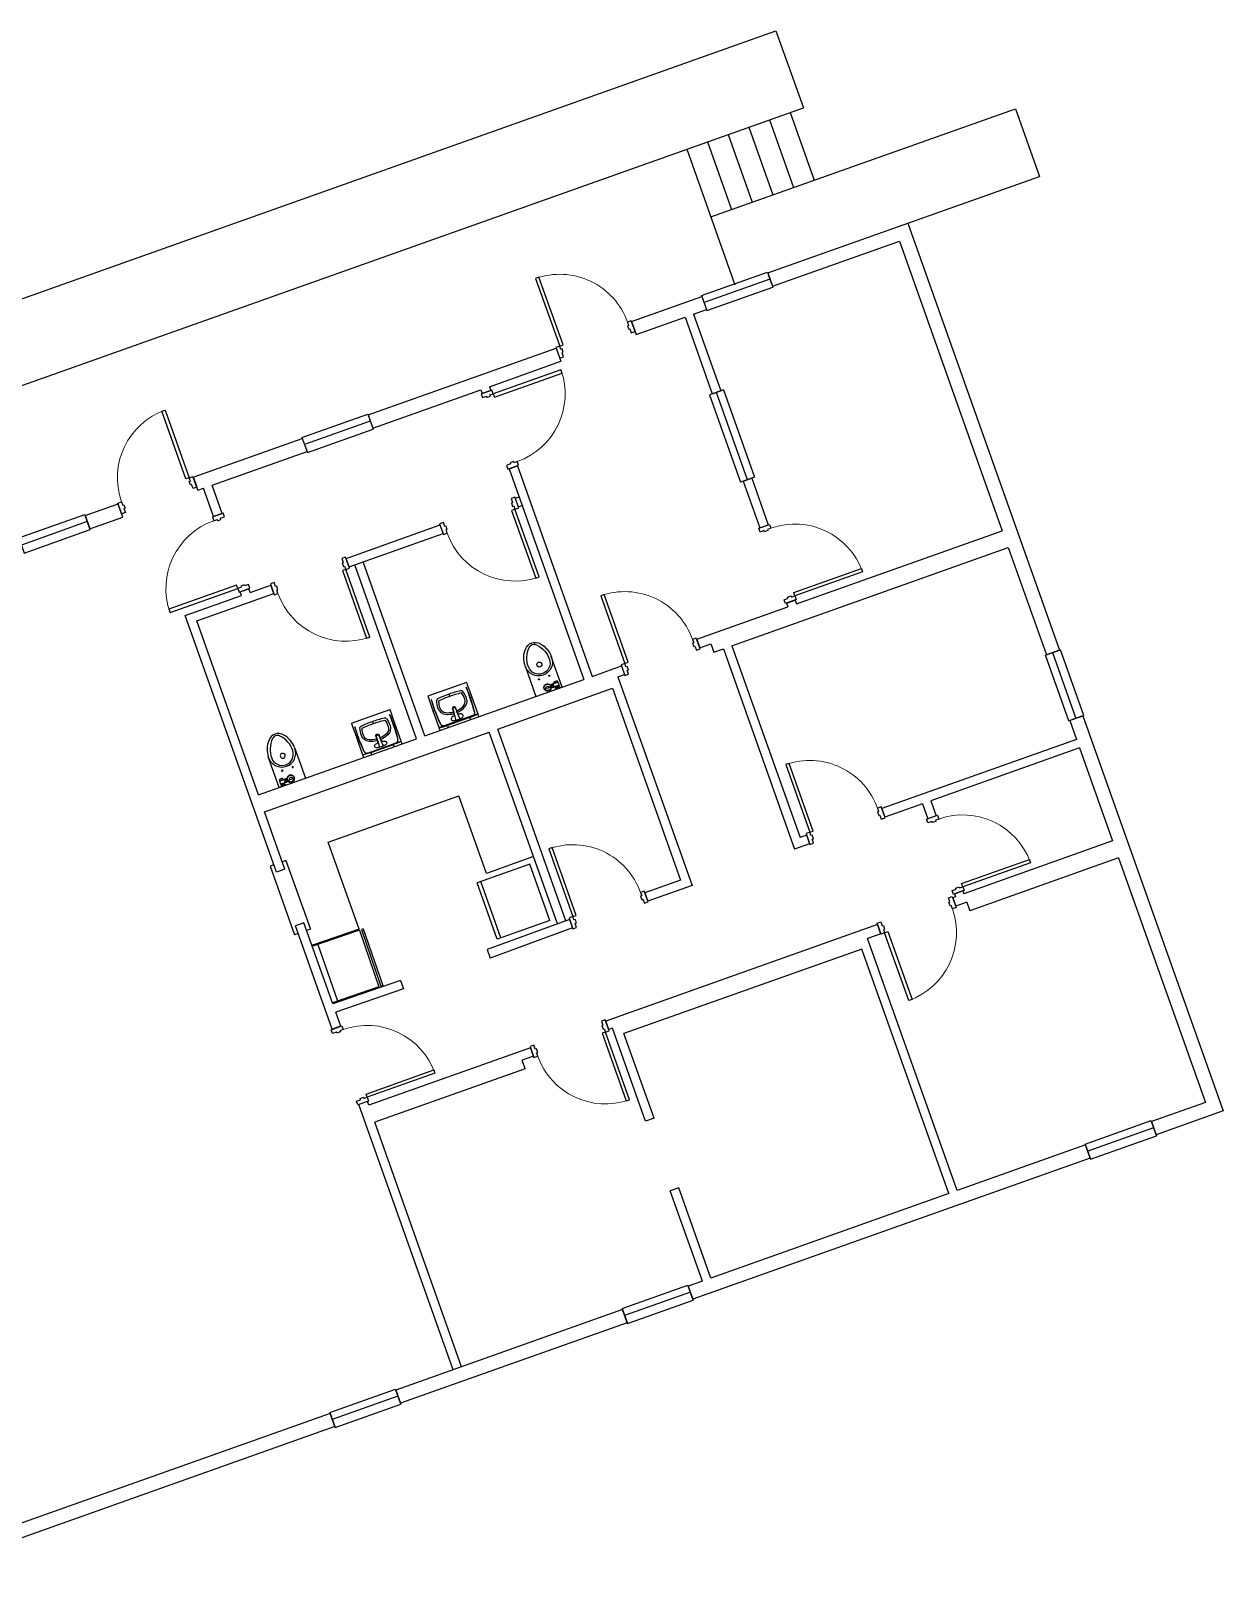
# Model space of a CAD drawing. Header units: inches. Extents: x -578 to 4567, y -980 to 6106.
# Drawn here: x 2530 to 3128, y -951 to -182 of the extents above; entities that cross this region are included whole.
import ezdxf

# ---------------------------------------------------------------- set-up
doc = ezdxf.new("R2010")
doc.units = ezdxf.units.IN
doc.header["$LTSCALE"] = 25.4
doc.header["$MEASUREMENT"] = 0
doc.layers.get('0').update_dxf_attribs({"linetype": 'CONTINUOUS', "lineweight": 20})
doc.layers.add('A-DEMO', color=1, linetype='CONTINUOUS')

# ---------------------------------------------------------------- blocks, each defined once
blk = doc.blocks.new('DOOR')
at = {"color": 0}
for p, q in [((-1.75, 0), (-1.75, 36)), ((-1.75, 36), (0, 36)), ((0, 36), (0, 0)), ((-38, -5.75), (-38, 0)), ((-38, 0), (-36, 0)), ((-36, 0), (-36, -1.75)), ((0, 0), (-1.75, 0)), ((0, -1.75), (0, 0)), ((0, 0), (2, 0)), ((2, 0), (2, -5.75)), ((-36, -5.75), (-38, -5.75)), ((-36, -1.75), (-35.375, -1.75)), ((-36, -3.625), (-36, -5.75)), ((-35.375, -3.625), (-36, -3.625)), ((-35.375, -1.75), (-35.375, -3.625)), ((-0.625, -1.75), (0, -1.75)), ((-0.625, -3.625), (-0.625, -1.75)), ((0, -3.625), (-0.625, -3.625)), ((0, -5.75), (0, -3.625)), ((2, -5.75), (0, -5.75))]:
    blk.add_line(p, q, dxfattribs=at)
at = {"color": 0, "lineweight": 15}
blk.add_arc((0, 0), 36, 90, 180, dxfattribs=at)
blk = doc.blocks.new('WINDOW')
at = {"color": 0}
for p, q in [((35, 7.5), (0, 7.5)), ((0, -0.5), (0, 7.5)), ((0, 3.25), (35, 3.25)), ((35, -0.5), (35, 7.5)), ((35, -0.5), (0, -0.5))]:
    blk.add_line(p, q, dxfattribs=at)
blk = doc.blocks.new('Water Closet_Wall Hung_PlaceHolder - Accessible-1461601-x07074afp1')
at = {"color": 0}
for p, q in [((-7, -16.32), (-7, 0)), ((1.65, -1.39), (1.87, -1.39)), ((1.87, -1.39), (1.65, -1.39)), ((1.87, -3.11), (1.65, -3.11)), ((1.65, -3.11), (1.87, -3.11)), ((1.87, -1.39), (2, -1.48)), ((2, -1.48), (1.87, -1.39)), ((2, -3.02), (1.87, -3.11)), ((1.87, -3.11), (2, -3.02)), ((2, -1.48), (2, -1.59)), ((2, -1.59), (2, -1.48)), ((2, -2.91), (2, -1.59)), ((2, -1.59), (2.59, -1.59)), ((2, -1.59), (2, -2.91)), ((2.59, -1.59), (2, -1.59)), ((2.59, -2.91), (2, -2.91)), ((2, -2.91), (2, -3.02)), ((2, -3.02), (2, -2.91)), ((2, -2.91), (2.59, -2.91)), ((2.59, -1.4), (2.62, -1.38)), ((2.62, -1.38), (2.59, -1.4)), ((2.59, -1.59), (2.59, -1.4)), ((2.59, -1.4), (2.59, -1.59)), ((2.59, -2.91), (2.59, -1.59)), ((2.59, -1.59), (2.59, -2.91)), ((2.59, -3.1), (2.59, -2.91)), ((2.59, -2.91), (2.59, -3.1)), ((2.62, -3.12), (2.59, -3.1)), ((2.59, -3.1), (2.62, -3.12)), ((2.62, -1.38), (3.13, -1.38)), ((3.13, -1.38), (2.62, -1.38)), ((3.13, -3.12), (2.62, -3.12)), ((2.62, -3.12), (3.13, -3.12)), ((3.13, -1.38), (3.15, -1.4)), ((3.15, -1.4), (3.13, -1.38)), ((3.15, -3.1), (3.13, -3.12)), ((3.13, -3.12), (3.15, -3.1)), ((3.15, -1.4), (3.15, -1.44)), ((3.15, -1.44), (3.15, -1.4)), ((3.15, -3.06), (3.15, -1.44)), ((3.15, -1.44), (3.15, -3.06)), ((3.15, -3.06), (3.15, -3.1)), ((3.15, -3.1), (3.15, -3.06)), ((3.24, -1.47), (3.69, -1.47)), ((3.69, -1.47), (3.24, -1.47)), ((3.69, -3.03), (3.24, -3.03)), ((3.24, -3.03), (3.69, -3.03)), ((6.08, -0.28), (3.42, -0.28)), ((6.08, -0.28), (3.42, -0.28)), ((3.76, -1.44), (3.82, -1.44)), ((3.82, -1.44), (3.76, -1.44)), ((3.84, -3.06), (3.76, -3.06)), ((3.76, -3.06), (3.84, -3.06)), ((5.67, -1.44), (3.83, -1.44)), ((5.67, -1.44), (3.83, -1.44)), ((5.67, -3.06), (3.83, -3.06)), ((3.83, -3.06), (5.66, -3.06)), ((3.85, -3.19), (3.92, -3.19)), ((3.92, -3.19), (3.85, -3.19)), ((3.92, -3.19), (3.9, -3.12)), ((3.9, -3.12), (3.92, -3.19)), ((3.91, -0.69), (4.03, -0.63)), ((4.03, -0.63), (3.91, -0.69)), ((3.91, -1.35), (3.91, -0.69)), ((3.91, -0.69), (3.91, -1.35)), ((5.58, -1.34), (3.91, -1.34)), ((3.91, -1.34), (5.58, -1.34)), ((5.58, -3.19), (3.92, -3.19)), ((5.58, -3.19), (3.92, -3.19)), ((4.06, -0.44), (3.96, -0.44)), ((3.96, -0.44), (4.06, -0.44)), ((4.03, -0.63), (4.06, -0.63)), ((4.06, -0.63), (4.03, -0.63)), ((5.44, -0.44), (4.06, -0.44)), ((4.06, -0.63), (4.06, -0.44)), ((4.06, -0.44), (5.44, -0.44)), ((4.06, -0.44), (4.06, -0.63)), ((5.44, -0.63), (4.06, -0.63)), ((4.06, -0.63), (5.44, -0.63)), ((5.54, -0.44), (5.44, -0.44)), ((5.44, -0.44), (5.44, -0.63)), ((5.44, -0.63), (5.44, -0.44)), ((5.44, -0.44), (5.54, -0.44)), ((5.44, -0.63), (5.47, -0.63)), ((5.47, -0.63), (5.44, -0.63)), ((5.47, -0.63), (5.58, -0.69)), ((5.58, -0.69), (5.47, -0.63)), ((5.58, -0.69), (5.58, -1.34)), ((5.58, -1.34), (5.58, -0.69)), ((5.58, -3.19), (5.65, -3.19)), ((5.65, -3.19), (5.58, -3.19)), ((7, 0), (7, -16.32))]:
    blk.add_line(p, q, dxfattribs=at)
for centre, radius, start, end in [((-2.75, -7.5), 0.28, 360, 180), ((-2.75, -7.5), 0.28, 180, 360), ((0, -2.25), 1.86, 27.53077, 332.46923), ((0, -2.25), 1.86, 27.53077, 332.46923), ((-0.59, -2.54), 1.15, 141.54985, 198.45015), ((-0.59, -2.54), 1.15, 141.54985, 198.45015), ((0, -1.95), 1.93, 209.61752, 330.38248), ((0, -1.95), 1.93, 209.61752, 330.38248), ((0, -2.31), 1.56, 17.73304, 162.26646), ((0, -2.31), 1.56, 17.73304, 162.26646), ((-0.63, -2.33), 0.281, 167.15189, 237.09795), ((-0.63, -2.33), 0.281, 167.15189, 237.09795), ((0.15, -2.51), 1.08, 158.38288, 167.15189), ((0.15, -2.51), 1.08, 158.38288, 167.15189), ((-0.67, -2.18), 0.194, 98.19725, 158.38288), ((-0.67, -2.18), 0.194, 98.19725, 158.38288), ((0, -1.36), 1.44, 237.09795, 302.90205), ((0, -1.36), 1.44, 237.09795, 302.90205), ((0, -6.86), 4.92, 81.81334, 98.19725), ((0, -6.86), 4.92, 81.81334, 98.19725), ((0.63, -2.33), 0.281, 302.90205, 12.84811), ((0.63, -2.33), 0.281, 302.90205, 12.84811), ((-0.15, -2.51), 1.08, 12.84811, 21.61712), ((-0.15, -2.51), 1.08, 12.84811, 21.61712), ((0.59, -2.54), 1.15, 341.54985, 38.44931), ((0.59, -2.54), 1.15, 341.54985, 38.44931), ((-0.01, -2.25), 1.87, 332.62315, 27.37685), ((-0.01, -2.25), 1.87, 332.62315, 27.37685), ((2.75, -7.5), 0.28, 0, 180), ((2.75, -7.5), 0.28, 180, 0), ((3.24, -1.34), 0.127, 228.74888, 269.57457), ((3.24, -1.34), 0.127, 228.74888, 269.57457), ((3.24, -3.16), 0.127, 90.42543, 131.25112), ((3.24, -3.16), 0.127, 90.42543, 131.25112), ((4.18, 0), 0.81, 179.75639, 199.72611), ((4.18, 0), 0.81, 179.75639, 199.72611), ((3.96, 0.53), 0.973, 236.32535, 269.67465), ((3.96, 0.53), 0.973, 236.32535, 269.67465), ((3.69, -1.38), 0.0928, 272.34721, 319.65279), ((3.69, -1.38), 0.0928, 272.34721, 319.65279), ((3.69, -3.12), 0.0928, 41.20555, 87.65279), ((3.69, -3.12), 0.0928, 41.20555, 87.65279), ((5.28, -3.51), 1.46, 167.21145, 182.72873), ((5.28, -3.51), 1.46, 167.21145, 182.72873), ((3.82, -1.35), 0.0924, 270, 360), ((3.82, -1.35), 0.0924, 270, 360), ((4.04, -3.57), 0.223, 182.72873, 254.9337), ((4.04, -3.57), 0.223, 182.72873, 254.9337), ((3.78, -3.17), 0.127, 24.1518, 61.8482), ((3.78, -3.17), 0.127, 24.1518, 61.8482), ((4.75, -0.93), 2.96, 254.9337, 285.10786), ((4.75, -0.93), 2.96, 254.9337, 285.10786), ((5.46, -3.57), 0.22, 285.10786, 357.17955), ((5.46, -3.57), 0.22, 285.10786, 357.17955), ((5.54, 0.53), 0.973, 270.32535, 303.67465), ((5.54, 0.53), 0.973, 270.32535, 303.67465), ((5.68, -1.34), 0.0952, 180.66691, 263.01074), ((5.68, -1.34), 0.0952, 180.66691, 263.01074), ((5.79, -3.24), 0.218, 123.00153, 166.63925), ((5.79, -3.24), 0.218, 123.00153, 166.63925), ((4.22, -3.51), 1.46, 357.17955, 12.78855), ((4.22, -3.51), 1.46, 357.17955, 12.78855), ((3.56, -2.25), 2.26, 339.09083, 21.1001), ((3.56, -2.25), 2.26, 339.09083, 21.1001), ((5.32, 0), 0.81, 340.27389, 0.24361), ((5.32, 0), 0.81, 340.27389, 0.24361), ((0, -15.87), 7.01, 90, 180), ((0, -15.28), 5.61, 0.91719, 179.08281), ((6.91, -15.39), 12.52, 179.08281, 224.91719), ((0, -15.87), 7.01, 360, 90), ((-6.91, -15.39), 12.52, 315.08281, 0.91719), ((5.63, -15.87), 12.64, 182.01473, 220), ((-5.63, -15.87), 12.64, 320, 357.98527), ((0.26, -20.38), 5.62, 220, 267.39871), ((0.09, -22.19), 2.9, 224.91719, 268.17725), ((-0.26, -20.38), 5.62, 272.60129, 320), ((-0.09, -22.19), 2.9, 271.82275, 315.08281)]:
    blk.add_arc(centre, radius, start, end, dxfattribs=at)
for major_axis in [(1.25, 0), (-1.25, 0)]:
    blk.add_ellipse((0, -14.42), major_axis=major_axis, ratio=0.986011, start_param=1.570796, end_param=4.712389, dxfattribs=at)
blk.add_open_spline([(0.84, -2.08), (0.83, -2.07), (0.8, -2.03), (0.74, -1.99), (0.7, -1.99)], degree=3, dxfattribs=at)
blk.add_open_spline([(0.84, -2.08), (0.83, -2.07), (0.8, -2.03), (0.74, -1.99), (0.7, -1.99)], degree=3, dxfattribs=at)
blk = doc.blocks.new('Lavatory - American Standard Lucerne_PlaceHolder - 0355_012 HC-V117-x07074afp1')
at = {"color": 0}
for p, q in [((-18.25, 20.5), (-18.25, 0)), ((-18.25, 20.5), (-18.12, 20.5)), ((-18.12, 20.5), (-17.8, 20.5)), ((-17.8, 20.5), (-17.59, 20.5)), ((-17.59, 20.5), (-16.08, 20.5)), ((-16.08, 20.5), (-13.4, 20.5)), ((-13.4, 20.5), (-10.32, 20.5)), ((-13.03, 19.61), (-13.03, 19.59)), ((-10.32, 20.5), (-1.49, 20.5)), ((-10.32, 20.5), (-10.32, 19.64)), ((-1.49, 20.5), (-1.3, 20.5)), ((-1.49, 20.5), (-1.49, 17.91)), ((-1.49, 17.91), (-1.49, 2.59)), ((-1.3, 20.5), (-1.29, 20.5)), ((-1.29, 20.5), (0, 20.5)), ((0, 16.2), (-1.17, 16.2)), ((-1.17, 16.2), (-1.17, 15.72)), ((-1.17, 15.72), (-1.17, 4.78)), ((-15.62, 10.25), (-14.45, 10.25)), ((-7.91, 10.96), (-5.78, 11)), ((-7.91, 9.54), (-5.78, 9.5)), ((-5.51, 11.19), (-7.79, 11.06)), ((-7.79, 9.44), (-5.51, 9.31)), ((-18.12, 0), (-18.25, 0)), ((-17.8, 0), (-18.12, 0)), ((-17.59, 0), (-17.8, 0)), ((-16.08, 0), (-17.59, 0)), ((-13.4, 0), (-16.08, 0)), ((-10.32, 0), (-13.4, 0)), ((-13.03, 0.91), (-13.03, 0.89)), ((-10.32, 0.86), (-10.32, 0)), ((-1.49, 0), (-10.32, 0)), ((-1.49, 2.59), (-1.49, 0)), ((-1.3, 0), (-1.49, 0)), ((-1.29, 0), (-1.3, 0)), ((0, 0), (-1.29, 0)), ((-1.17, 4.78), (-1.17, 4.3)), ((-1.17, 4.3), (0, 4.3))]:
    blk.add_line(p, q, dxfattribs=at)
at = {"color": 0, "flags": 128}
for points in [[(-13.4, 19.6), (-11.86, 19.64), (-10.32, 19.64)], [(-1.17, 16.2), (-1.21, 18.4), (-1.29, 20.5)], [(-10.32, 0.86), (-11.86, 0.86), (-13.4, 0.9)], [(-1.29, 0), (-1.21, 2.1), (-1.17, 4.3)]]:
    blk.add_lwpolyline(points, dxfattribs=at)
at = {"color": 0}
for centre, radius, start, end in [((-10.92, -63.69), 83.34, 90.57686, 93.55098), ((32.25, 10.67), 47.88, 173.093, 180.50764), ((-14.29, 16.31), 1, 108.41385, 173.093), ((-10.81, 5.88), 12, 89.96222, 108.41385), ((32.43, 10.67), 46.88, 173.093, 180.51847), ((-10.63, 5.88), 11, 89.96222, 108.41385), ((-10.92, -63.69), 83.34, 87.69745, 90.51242), ((-10.81, 13.37), 4.5, 24.6243, 89.96222), ((-10.63, 13.37), 3.5, 24.6243, 89.96222), ((-10.92, -63.69), 83.34, 84.56028, 87.43677), ((-2.62, 17.91), 1.14, 0, 14.91093), ((32.25, 9.83), 47.88, 179.49236, 186.907), ((32.43, 9.83), 46.88, 179.48153, 186.907), ((-8, 10.25), 0.875, 90, 270), ((-7.7, 10.25), 0.815, 96.61478, 263.38522), ((-7.56, 10.25), 0.798, 116.43057, 243.56943), ((-8, 10.25), 0.875, 69.83472, 90), ((-8, 10.25), 0.875, 270, 290.16528), ((-17.45, 10.25), 11, 4.61975, 24.6243), ((-17.45, 10.25), 11, 335.3757, 355.38025), ((-17.62, 10.25), 12, 4.45843, 24.6243), ((-17.62, 10.25), 12, 335.3757, 355.54098), ((-6.29, 39.9), 28.9, 271, 277.53982), ((-6.29, -19.4), 28.9, 82.46018, 89), ((-5.84, 16.91), 5.73, 273.30739, 282.06705), ((-5.84, 3.59), 5.73, 77.93295, 86.69261), ((-4.66, 11.43), 0.119, 277.68722, 331.36446), ((-4.66, 9.07), 0.119, 28.63554, 82.31278), ((6.94, 10.25), 11.55, 169.89853, 174.43549), ((6.94, 10.25), 11.55, 185.56451, 190.10147), ((-2.66, 11.96), 1.8, 142.32137, 169.89853), ((-2.66, 8.54), 1.8, 190.10147, 217.67863), ((-3.38, 12.51), 0.895, 37.67863, 142.32137), ((-4.09, 11.96), 1.8, 10.10147, 37.67863), ((-4.09, 8.54), 1.8, 322.32137, 349.89853), ((-2.53, 11.5), 0.25, 277.53982, 356.59962), ((-2.53, 9), 0.25, 3.40038, 82.46018), ((-13.69, 10.25), 11.55, 349.89853, 10.10147), ((-5.51, 11.67), 3.24, 356.59962, 1.21192), ((-5.51, 8.83), 3.24, 358.78835, 3.40038), ((-10.92, 84.19), 83.34, 266.44902, 269.42314), ((-14.29, 4.19), 1, 186.907, 251.58615), ((-10.81, 14.62), 12, 251.58615, 270.03778), ((-10.63, 14.62), 11, 251.58615, 270.03778), ((-10.92, 84.19), 83.34, 269.48758, 272.30255), ((-10.81, 7.13), 4.5, 270.03778, 335.3757), ((-10.63, 7.13), 3.5, 270.03778, 335.3757), ((-10.92, 84.19), 83.34, 272.56323, 275.43972), ((-3.38, 7.99), 0.895, 217.67863, 322.32137), ((-2.62, 2.59), 1.14, 345.10926, 0)]:
    blk.add_arc(centre, radius, start, end, dxfattribs=at)
for points in [[(-16.08, 19.48), (-15.64, 19.51), (-14.74, 19.56), (-13.85, 19.59), (-13.4, 19.6)], [(-10.32, 19.64), (-9.07, 19.63), (-6.6, 19.56), (-4.2, 19.38), (-3.02, 19.27)], [(-3.02, 19.27), (-2.88, 19.25), (-2.59, 19.19), (-2.19, 19.01), (-1.96, 18.84), (-1.85, 18.74)], [(-1.85, 18.74), (-1.79, 18.69), (-1.69, 18.57), (-1.58, 18.37), (-1.5, 18.14), (-1.49, 17.99), (-1.49, 17.91)], [(-13.4, 0.9), (-13.85, 0.91), (-14.74, 0.94), (-15.64, 0.99), (-16.08, 1.02)], [(-3.02, 1.23), (-4.2, 1.12), (-6.6, 0.94), (-9.07, 0.87), (-10.32, 0.86)], [(-1.85, 1.76), (-1.96, 1.66), (-2.19, 1.49), (-2.59, 1.31), (-2.88, 1.25), (-3.02, 1.23)], [(-1.49, 2.59), (-1.49, 2.51), (-1.5, 2.36), (-1.58, 2.13), (-1.69, 1.93), (-1.79, 1.81), (-1.85, 1.76)]]:
    blk.add_open_spline(points, degree=3, dxfattribs=at)

msp = doc.modelspace()

# ---------------------------------------------------------------- linework, layer by layer
at = {"layer": 'A-DEMO'}
for p, q in [((2494.945709, -326.867658), (2903.89947, -181.565142)), ((2903.89947, -181.565142), (2917.626205, -220.199023)), ((2040.825572, -531.728956), (2917.626205, -220.199023)), ((2871.256983, -274.878957), (3023.907926, -220.641612)), ((2911.030177, -222.542612), (2923.08292, -256.465044)), ((3023.907926, -220.641612), (3035.960669, -254.564044)), ((2890.299802, -229.908177), (2902.352545, -263.830609)), ((2900.664989, -226.225395), (2912.717733, -260.147826)), ((2869.569427, -237.273743), (2881.62217, -271.196174)), ((2879.934614, -233.59096), (2891.987358, -267.513392)), ((2859.204239, -240.956525), (2883.309726, -308.801389)), ((2899.799797, -302.942416), (3035.960669, -254.564044)), ((2970.000385, -277.999934), (3045.999627, -491.899712)), ((2902.143386, -309.538445), (2965.747946, -286.939551)), ((2965.747946, -286.939551), (3017.306903, -432.052176)), ((2899.799797, -302.942416), (2902.143386, -309.538445)), ((2901.808587, -308.596155), (2900.134595, -303.884706)), ((2831.483788, -327.215302), (2866.819655, -314.660361)), ((2866.819655, -314.660361), (2869.163244, -321.25639)), ((2862.567215, -323.599979), (2869.163244, -321.25639)), ((2831.483788, -327.215302), (2833.827377, -333.811331)), ((2833.827377, -333.811331), (2858.326911, -325.106571)), ((2858.326911, -325.106571), (2871.969947, -363.50488)), ((2862.567215, -323.599979), (2876.210251, -361.998287)), ((2699.56322, -374.087081), (2793.792198, -340.607239)), ((2793.792198, -340.607239), (2796.135787, -347.203267)), ((2760.328775, -359.925608), (2796.135787, -347.203267)), ((2701.906809, -380.68311), (2756.088471, -361.4322)), ((2756.088471, -361.4322), (2756.758068, -363.31678)), ((2756.758068, -363.31678), (2760.998372, -361.810187)), ((2760.328775, -359.925608), (2760.998372, -361.810187)), ((2877.623686, -361.496089), (2870.556513, -364.007077)), ((2877.623686, -361.496089), (2893.191813, -405.312564)), ((2870.556513, -364.007077), (2886.124639, -407.823552)), ((2871.969947, -363.50488), (2876.210251, -361.998287)), ((2889.658226, -406.568058), (2874.090099, -362.751583)), ((2699.56322, -374.087081), (2701.906809, -380.68311)), ((2611.930271, -405.223335), (2666.583078, -385.805026)), ((2621.341034, -409.308375), (2668.926667, -392.401055)), ((2666.583078, -385.805026), (2668.926667, -392.401055)), ((2770.150005, -401.008371), (2774.390309, -399.501778)), ((2774.390309, -399.501778), (2811.887732, -505.038233)), ((2614.27386, -411.819363), (2611.930271, -405.223335)), ((2770.150005, -401.008371), (2807.647428, -506.544825)), ((2893.191813, -405.312564), (2886.124639, -407.823552)), ((2887.538074, -407.321354), (2891.778378, -405.814761)), ((2887.538074, -407.321354), (2895.824335, -430.643026)), ((2891.778378, -405.814761), (2900.064639, -429.136433)), ((2614.27386, -411.819363), (2617.10073, -410.814968)), ((2622.122706, -424.949315), (2617.10073, -410.814968)), ((2626.36301, -423.442722), (2621.341034, -409.308375)), ((2773.287402, -415.812314), (2775.171981, -415.142718)), ((2557.74861, -424.474244), (2574.238681, -418.615272)), ((2576.58227, -425.2113), (2574.238681, -418.615272)), ((2773.287402, -415.812314), (2774.793995, -420.052618)), ((2774.793995, -420.052618), (2776.678574, -419.383022)), ((2560.092199, -431.070273), (2557.74861, -424.474244)), ((2560.092199, -431.070273), (2576.58227, -425.2113)), ((2622.122706, -424.949315), (2626.36301, -423.442722)), ((2688.481322, -445.944173), (2735.595811, -429.204251)), ((2737.102404, -433.444555), (2735.595811, -429.204251)), ((2895.824335, -430.643026), (2900.064639, -429.136433)), ((2689.987915, -450.184477), (2737.102404, -433.444555)), ((2914.126173, -468.712604), (3017.306903, -432.052176)), ((2689.987915, -450.184477), (2688.481322, -445.944173)), ((2881.803492, -489.748152), (3020.320089, -440.532784)), ((3020.320089, -440.532784), (3039.403599, -494.243301)), ((2723.783639, -536.341885), (2692.814784, -449.180081)), ((2728.023943, -534.835292), (2697.055088, -447.673488)), ((2635.514643, -462.640906), (2639.754947, -461.134313)), ((2640.424544, -463.018892), (2639.754947, -461.134313)), ((2640.424544, -463.018892), (2650.789731, -459.336109)), ((2652.296324, -463.576413), (2650.789731, -459.336109)), ((2607.915547, -474.569438), (2636.18424, -464.525485)), ((2613.662444, -477.303149), (2652.296324, -463.576413)), ((2636.18424, -464.525485), (2635.514643, -462.640906)), ((2909.216272, -468.334617), (2913.456576, -466.828024)), ((2909.216272, -468.334617), (2909.885869, -470.219196)), ((2913.456576, -466.828024), (2914.126173, -468.712604)), ((2653.615532, -603.191992), (2607.915547, -474.569438)), ((2644.631298, -564.464953), (2613.662444, -477.303149)), ((2864.184815, -486.45692), (2909.885869, -470.219196)), ((2864.184815, -486.45692), (2865.691408, -490.697224)), ((2865.691408, -490.697224), (2871.345146, -488.688433)), ((2871.345146, -488.688433), (2872.851739, -492.928737)), ((2872.851739, -492.928737), (2877.563188, -491.254745)), ((2877.563188, -491.254745), (2913.21922, -591.608606)), ((2881.803492, -489.748152), (2915.952931, -585.861709)), ((3045.999627, -491.899712), (3039.403599, -494.243301)), ((2811.887732, -505.038233), (2826.493224, -499.848857)), ((2826.493224, -499.848857), (2827.999817, -504.089161)), ((2728.023943, -534.835292), (2807.647428, -506.544825)), ((2824.701803, -505.260955), (2827.999817, -504.089161)), ((2824.701803, -505.260955), (2861.864428, -609.85512)), ((2764.488415, -531.430556), (2821.968092, -511.007852)), ((2821.968092, -511.007852), (2856.117531, -607.121409)), ((3057.717572, -524.879854), (3051.121544, -527.223443)), ((3051.121544, -527.223443), (3054.469528, -536.646341)), ((3057.717572, -524.879854), (3128.025241, -722.760706)), ((2644.631298, -564.464953), (2723.783639, -536.341885)), ((2647.644484, -572.945561), (2760.248111, -532.937149)), ((2794.397551, -629.050706), (2760.248111, -532.937149)), ((2798.637855, -627.544113), (2764.488415, -531.430556)), ((3054.469528, -536.646341), (2956.942536, -571.297978)), ((3055.976121, -540.886645), (2981.535229, -567.33572)), ((3055.976121, -540.886645), (3072.548643, -587.529989)), ((2679.571689, -588.132844), (2745.060828, -564.864354)), ((2758.893484, -603.796348), (2745.060828, -564.864354)), ((2977.294925, -568.842313), (2958.449129, -575.538282)), ((2977.294925, -568.842313), (2979.973312, -576.380631)), ((2981.535229, -567.33572), (2984.213616, -574.874039)), ((2657.855836, -601.685399), (2647.644484, -572.945561)), ((2956.942536, -571.297978), (2958.449129, -575.538282)), ((2984.213616, -574.874039), (2979.973312, -576.380631)), ((2919.250946, -584.689915), (2915.952931, -585.861709)), ((2919.250946, -584.689915), (2920.757538, -588.930219)), ((2695.049485, -631.695085), (2679.571689, -588.132844)), ((2920.757538, -588.930219), (2913.21922, -591.608606)), ((3072.548643, -587.529989), (2998.107751, -613.979064)), ((2652.276338, -599.422833), (2650.391758, -600.092429)), ((2650.391758, -600.092429), (2662.611901, -634.486006)), ((2658.401221, -597.246643), (2656.516642, -597.91624)), ((2658.401221, -597.246643), (2670.621364, -631.64022)), ((2780.575163, -599.108228), (2754.17788, -608.445518)), ((2782.390368, -595.256504), (2758.893484, -603.796348)), ((2790.593357, -627.304423), (2780.575163, -599.108228)), ((3075.561829, -596.010597), (3001.120937, -622.459672)), ((3075.561829, -596.010597), (3119.085624, -718.508267)), ((2657.855836, -601.685399), (2653.615532, -603.191992)), ((2657.855836, -601.685399), (2653.615532, -603.191992)), ((2766.088116, -635.99312), (2756.063338, -607.778392)), ((2856.117531, -607.121409), (2838.214025, -613.482579)), ((2764.209243, -636.678778), (2754.17788, -608.445518)), ((2838.214025, -613.482579), (2839.720618, -617.722883)), ((2861.864428, -609.85512), (2839.720618, -617.722883)), ((2993.867447, -615.485657), (2992.454012, -615.987855)), ((2997.605553, -612.565629), (2993.365249, -614.072222)), ((2993.365249, -614.072222), (2993.867447, -615.485657)), ((2997.605553, -612.565629), (2998.107751, -613.979064)), ((2992.454012, -615.987855), (2993.960605, -620.228159)), ((2999.614344, -618.219368), (2993.960605, -620.228159)), ((2999.614344, -618.219368), (3001.120937, -622.459672)), ((2667.397591, -628.540657), (2663.157287, -630.04725)), ((2681.5712, -681.873188), (2663.157287, -630.04725)), ((2681.793923, -669.059118), (2667.397591, -628.540657)), ((2800.522434, -626.874516), (2759.187234, -641.959005)), ((2802.029027, -631.11482), (2760.693827, -646.199309)), ((2790.593357, -627.304423), (2764.209243, -636.678778)), ((2800.522434, -626.874516), (2802.029027, -631.11482)), ((2954.762421, -629.379792), (2818.601549, -677.758164)), ((2954.762421, -629.379792), (2956.436413, -634.09124)), ((2664.49648, -633.816409), (2662.611901, -634.486006)), ((2670.621364, -631.64022), (2668.736784, -632.309816)), ((2695.049485, -631.695085), (2671.677338, -639.756351)), ((2695.212515, -632.167759), (2671.840368, -640.229025)), ((2695.212515, -632.167759), (2704.994301, -660.528237)), ((2697.104718, -631.520019), (2696.158616, -631.843889)), ((2696.158616, -631.843889), (2705.940403, -660.204366)), ((2697.104718, -631.520019), (2706.886504, -659.880496)), ((2956.436413, -634.09124), (2949.840385, -636.434829)), ((2994.703374, -762.701659), (2949.840385, -636.434829)), ((2674.414832, -639.341069), (2684.196618, -667.701546)), ((2759.187234, -641.959005), (2760.693827, -646.199309)), ((2946.939275, -641.710581), (2827.739618, -684.062582)), ((2990.46307, -764.208252), (2946.939275, -641.710581)), ((2704.994301, -660.528237), (2681.622154, -668.589502)), ((2715.841904, -657.359733), (2681.793923, -669.059118)), ((2717.348497, -661.600037), (2683.300516, -673.299422)), ((2706.886504, -659.880496), (2705.940403, -660.204366)), ((2715.841904, -657.359733), (2717.348497, -661.600037)), ((2685.811504, -680.366595), (2683.300516, -673.299422)), ((2685.811504, -680.366595), (2681.5712, -681.873188)), ((2820.108142, -681.998468), (2818.601549, -677.758164)), ((2821.992722, -681.328871), (2820.108142, -681.998468)), ((2838.565244, -727.972215), (2821.992722, -681.328871)), ((2842.805548, -726.465622), (2827.739618, -684.062582)), ((2780.909958, -691.150101), (2699.873038, -719.942765)), ((2782.416551, -695.390405), (2780.909958, -691.150101)), ((2782.416551, -695.390405), (2776.762812, -697.399195)), ((2778.269405, -701.639499), (2776.762812, -697.399195)), ((2778.269405, -701.639499), (2702.886224, -728.423373)), ((2699.203441, -718.058186), (2694.963137, -719.564779)), ((2742.169715, -852.427637), (2694.963137, -719.564779)), ((2699.873038, -719.942765), (2699.203441, -718.058186)), ((3119.085624, -718.508267), (3091.994793, -728.133722)), ((3128.025241, -722.760706), (3094.338382, -734.72975)), ((2746.410019, -850.921044), (2702.886224, -728.423373)), ((2842.805548, -726.465622), (2838.565244, -727.972215)), ((3094.338382, -734.72975), (3091.994793, -728.133722)), ((3061.35824, -746.447695), (2862.299525, -817.173862)), ((3059.014651, -739.851666), (2994.703374, -762.701659)), ((3061.35824, -746.447695), (3059.014651, -739.851666)), ((2855.193089, -761.330343), (2850.952785, -762.836936)), ((2871.263414, -806.560252), (2855.193089, -761.330343)), ((2867.02311, -808.066845), (2850.952785, -762.836936)), ((2990.46307, -764.208252), (2871.263414, -806.560252)), ((2867.02311, -808.066845), (2859.955936, -810.577834)), ((2862.299525, -817.173862), (2859.955936, -810.577834)), ((2826.975794, -822.295778), (2713.429877, -862.638988)), ((2829.319383, -828.891807), (2826.975794, -822.295778)), ((2829.319383, -828.891807), (2715.773466, -869.235017)), ((2715.773466, -869.235017), (2713.429877, -862.638988)), ((2680.449735, -874.356933), (2482.097738, -944.832002)), ((2682.793324, -880.952962), (2680.449735, -874.356933)), ((2682.793324, -880.952962), (2484.441326, -951.42803))]:
    msp.add_line(p, q, dxfattribs=at)

# ---------------------------------------------------------------- block references
at = {"layer": 'A-DEMO', "xscale": -1}
for name, p, rotation in [('DOOR', (2795.551228, -339.584284), 19.56028067864353), ('DOOR', (2762.2569, -363.485518), 289.5602806786436), ('DOOR', (2773.118664, -421.311146), 199.5602806786436), ('DOOR', (2634.256115, -460.965575), 109.5602806786435), ('DOOR', (2688.312585, -451.443004), 199.5602806786436), ('DOOR', (2828.168554, -498.590329), 19.56028067864353), ('Water Closet_Wall Hung_PlaceHolder - Accessible-1461601-x07074afp1', (2790.215068, -512.738596), 199.5602806786436), ('Lavatory - American Standard Lucerne_PlaceHolder - 0355_012 HC-V117-x07074afp1', (2716.613224, -538.889555), 109.5602806786435), ('DOOR', (2920.842576, -583.195814), 19.56028067864353), ('DOOR', (2802.114065, -625.380416), 19.56028067864353), ('DOOR', (2818.433263, -683.258267), 199.5602806786436)]:
    msp.add_blockref(name, p, dxfattribs=dict(at, rotation=rotation))
at = {"layer": 'A-DEMO'}
for name, p, rotation in [('WINDOW', (2899.799797, -302.942416), 199.5602806786435), ('DOOR', (2609.920142, -405.539573), 19.56028067864358), ('WINDOW', (2699.56322, -374.087081), 199.5602806786435), ('DOOR', (2913.37591, -464.734195), 289.5602806786436), ('WINDOW', (2557.74861, -424.474244), 199.5602806786435), ('WINDOW', (3039.403599, -494.243301), 289.5602806786436), ('Lavatory - American Standard Lucerne_PlaceHolder - 0355_012 HC-V117-x07074afp1', (2735.63313, -532.131725), 289.5602806786436), ('Water Closet_Wall Hung_PlaceHolder - Accessible-1461601-x07074afp1', (2661.592514, -558.438581), 199.5602806786435), ('DOOR', (2997.526159, -610.471349), 289.5602806786436), ('DOOR', (2958.363295, -633.540702), 199.5602806786435), ('DOOR', (2699.122775, -715.964357), 289.5602806786436), ('WINDOW', (3091.994793, -728.133722), 199.5602806786435), ('WINDOW', (2859.955936, -810.577834), 199.5602806786435), ('WINDOW', (2713.429877, -862.638988), 199.5602806786435)]:
    msp.add_blockref(name, p, dxfattribs=dict(at, rotation=rotation))

doc.saveas('drawing.dxf')
